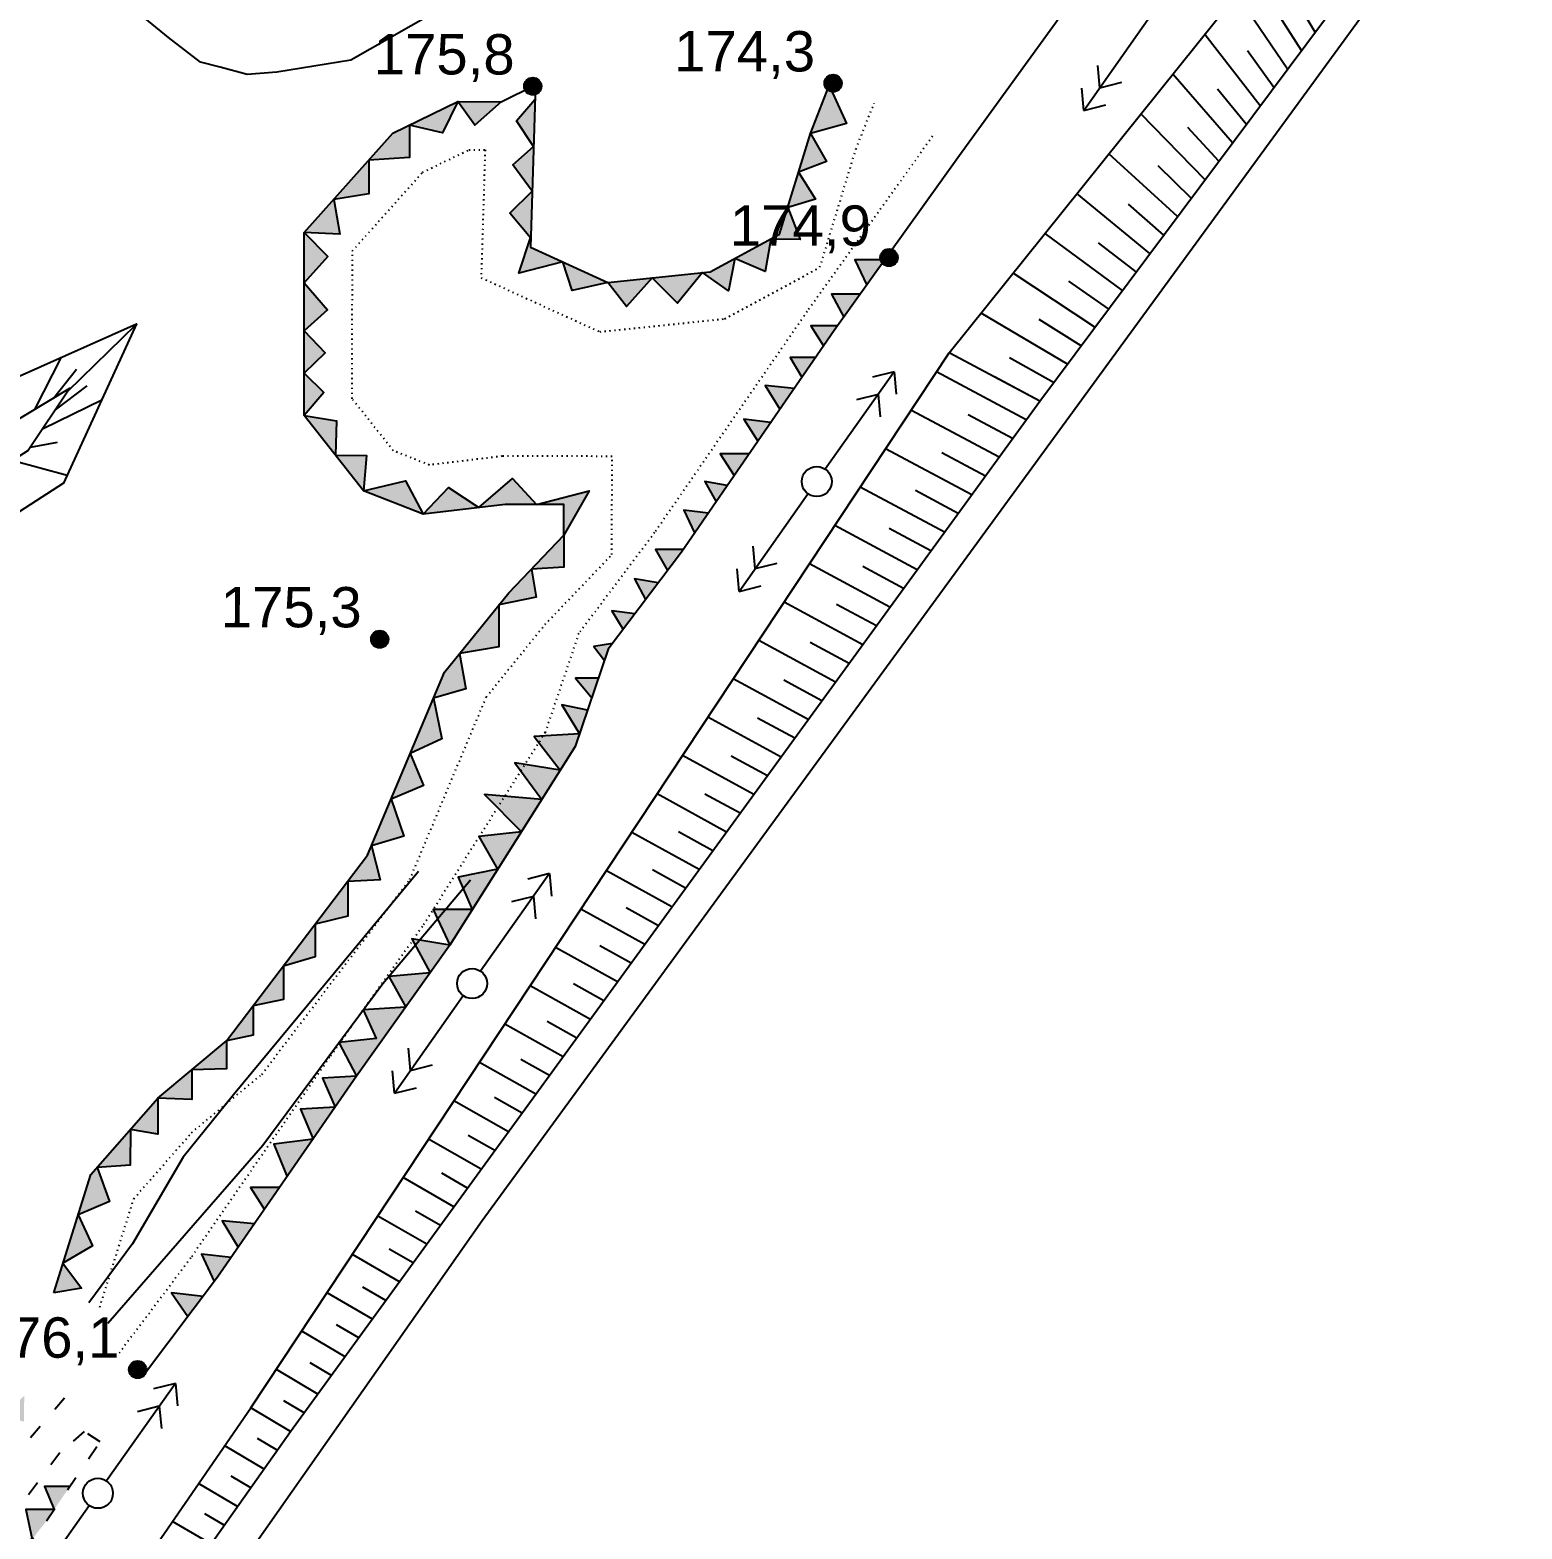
# Model space of a CAD drawing. Header units: millimetres. Extents: x 6127 to 9314, y 4730 to 7085.
# Drawn here: x 8125.8 to 8251.5, y 5866.3 to 5992.6 of the extents above; entities that cross this region are included whole.
import ezdxf

# ---------------------------------------------------------------- set-up
doc = ezdxf.new("R2010")
doc.units = ezdxf.units.MM
doc.header["$LTSCALE"] = 0.7
doc.linetypes.add('ACAD_ISO03W100', pattern=[30, 12, -18])
doc.linetypes.add('ACAD_ISO07W100', pattern=[3, 0, -3])
for name, color, linetype in [('відм', 14, 'Continuous'), ('горизонталі', 22, 'Continuous'), ('Откос', 7, 'Continuous'), ('чорн', 255, 'Continuous')]:
    doc.layers.add(name, color=color, linetype=linetype)
doc.styles.get("Standard").update_dxf_attribs({"font": 'arial.ttf'})

# ---------------------------------------------------------------- blocks, each defined once
blk = doc.blocks.new('1')
at = {"layer": 'чорн', "color": 7, "ltscale": 0.2, "transparency": 33554687}
for p, q in [((5601.505, 1990.776), (5598.603, 1986.666)), ((5594.986, 1981.512), (5597.874, 1985.631))]:
    blk.add_line(p, q, dxfattribs=at)
for points in [[(5601.505, 1990.776), (5600.586, 1990.542)], [(5601.505, 1990.776), (5601.592, 1989.831)], [(5600.829, 1989.818), (5599.91, 1989.584)], [(5600.829, 1989.818), (5600.916, 1988.874)], [(5595.659, 1982.472), (5595.569, 1983.416)], [(5595.659, 1982.472), (5596.577, 1982.709)], [(5594.986, 1981.512), (5594.896, 1982.456)], [(5594.986, 1981.512), (5595.904, 1981.749)]]:
    blk.add_lwpolyline(points, dxfattribs=at)
blk.add_circle((5598.246, 1986.143), 0.633, dxfattribs=at)

msp = doc.modelspace()

# ---------------------------------------------------------------- hatches: boundary and pattern name
at = {"layer": 'відм', "ltscale": 0.2, "true_color": 0x000000}
h = msp.add_hatch(color=18, dxfattribs=at)
h.dxf.hatch_style = 1
h.paths.add_polyline_path([(8168.86, 5987.9, 1), (8167.39, 5987.9, 1)])
h = msp.add_hatch(color=18, dxfattribs=at)
h.dxf.hatch_style = 1
h.paths.add_polyline_path([(8194.17, 5988.15, 1), (8192.71, 5988.16, 1)])
h = msp.add_hatch(color=18, dxfattribs=at)
h.dxf.hatch_style = 1
h.paths.add_polyline_path([(8198.88, 5973.46, 1), (8197.42, 5973.46, 1)])
h = msp.add_hatch(color=18, dxfattribs=at)
h.dxf.hatch_style = 1
h.paths.add_polyline_path([(8155.97, 5941.3, 1), (8154.5, 5941.3, 1)])
h = msp.add_hatch(color=18, dxfattribs=at)
h.dxf.hatch_style = 1
h.paths.add_polyline_path([(8135.56, 5879.75, 1), (8134.09, 5879.75, 1)])
at = {"layer": 'чорн', "ltscale": 0.5, "true_color": 0x000000}
h = msp.add_hatch(color=18, dxfattribs=at)
h.dxf.hatch_style = 1
h.paths.add_polyline_path([(8139.06, 5884.22), (8140.34, 5885.92), (8137.67, 5886.23)])
h.paths.add_polyline_path([(8141.28, 5887.17), (8141.56, 5887.54), (8142.7, 5889.19), (8140.22, 5889.49)])
h.paths.add_polyline_path([(8143.31, 5890.07), (8144.67, 5892.03), (8141.96, 5892.3)])
h.paths.add_polyline_path([(8144.33, 5895.09), (8145.51, 5893.25), (8146.79, 5895.09)])
h.paths.add_polyline_path([(8147.42, 5896), (8149.61, 5899.16), (8146.31, 5898.75)])
h.paths.add_polyline_path([(8149.61, 5899.16), (8151.48, 5901.87), (8148.56, 5901.7)])
h.paths.add_polyline_path([(8151.48, 5901.87), (8153.28, 5904.47), (8150.42, 5904.32)])
h.paths.add_polyline_path([(8153.28, 5904.47), (8157.42, 5910.3), (8153.84, 5910.08), (8154.93, 5907.64), (8151.79, 5907.31)])
h.paths.add_polyline_path([(8159.47, 5913.18), (8155.99, 5912.89), (8157.42, 5910.3)])
h.paths.add_polyline_path([(8159.47, 5913.18), (8161.14, 5915.53), (8158.58, 5915.94), (8158.22, 5915.51)])
h.paths.add_polyline_path([(8161.14, 5915.53), (8163.02, 5918.51), (8160.76, 5918.51), (8160.1, 5917.73)])
h.paths.add_polyline_path([(8160.76, 5918.51), (8159.74, 5918.51), (8160.1, 5917.73)])
h.paths.add_polyline_path([(8158.22, 5915.51), (8158.58, 5915.94), (8157.93, 5916.04)])
h.paths.add_polyline_path([(8165.17, 5921.91), (8161.83, 5921.25), (8163.02, 5918.51)])
h.paths.add_polyline_path([(8167.17, 5925.07), (8163.57, 5924.68), (8165.17, 5921.91)])
h.paths.add_polyline_path([(8167.17, 5925.07), (8168.89, 5927.78), (8164.06, 5928.22)])
h.paths.add_polyline_path([(8168.89, 5927.78), (8170.45, 5930.26), (8166.62, 5930.88)])
h.paths.add_polyline_path([(8170.45, 5930.26), (8171.71, 5932.25), (8172.07, 5933.33), (8168.24, 5933.1)])
h.paths.add_polyline_path([(8172.07, 5933.33), (8172.74, 5935.32), (8170.57, 5935.76)])
h.paths.add_polyline_path([(8171.73, 5938.01), (8173.1, 5936.36), (8173.65, 5938.01)])
h.paths.add_polyline_path([(8174.16, 5939.51), (8174.49, 5940.47), (8174.85, 5940.95), (8173.27, 5940.7)])
h.paths.add_polyline_path([(8175.74, 5942.13), (8176.73, 5943.44), (8174.8, 5943.69)])
h.paths.add_polyline_path([(8178.69, 5946.04), (8176.7, 5946.38), (8177.64, 5944.65)])
h.paths.add_polyline_path([(8180.65, 5948.65), (8180.8, 5948.87), (8178.48, 5948.87), (8179.48, 5947.1)])
h.paths.add_polyline_path([(8182.91, 5951.93), (8180.87, 5952.17), (8181.76, 5950.26)])
h.paths.add_polyline_path([(8182.63, 5954.59), (8183.57, 5952.88), (8184.51, 5954.24)])
h.paths.add_polyline_path([(8186.36, 5956.92), (8183.92, 5956.93), (8185.1, 5955.1)])
h.paths.add_polyline_path([(8185.92, 5959.85), (8187.09, 5957.98), (8188.17, 5959.55)])
h.paths.add_polyline_path([(8190.15, 5962.43), (8187.71, 5962.69), (8188.95, 5960.69)])
h.paths.add_polyline_path([(8191.96, 5965.04), (8189.83, 5965.04), (8190.81, 5963.38)])
h.paths.add_polyline_path([(8193.52, 5967.31), (8193.81, 5967.71), (8191.55, 5967.71), (8192.63, 5966.02)])
h.paths.add_polyline_path([(8193.31, 5970.39), (8194.33, 5968.44), (8195.72, 5970.39)])
h.paths.add_polyline_path([(8196.27, 5971.15), (8197.79, 5973.27), (8195.28, 5973.27)])
h.paths.add_polyline_path([(8194.56, 5984.75), (8193.11, 5987.95), (8191.52, 5983.93)])
h.paths.add_polyline_path([(8192.89, 5981.55), (8191.52, 5983.93), (8190.53, 5980.67)])
h.paths.add_polyline_path([(8190.53, 5980.67), (8189.62, 5977.69), (8191.96, 5978.37)])
h.paths.add_polyline_path([(8190.66, 5974.98), (8189.62, 5977.69), (8188.93, 5975.42), (8188.18, 5975.01)])
h.paths.add_polyline_path([(8188.18, 5975.01), (8185.16, 5973.38), (8187.7, 5972.28)])
h.paths.add_polyline_path([(8185.16, 5973.38), (8183.08, 5972.25), (8182.42, 5972.19), (8184.62, 5970.65)])
h.paths.add_polyline_path([(8182.42, 5972.19), (8178.2, 5971.75), (8180.33, 5969.61)])
h.paths.add_polyline_path([(8178.2, 5971.75), (8174.45, 5971.37), (8176.02, 5969.34)])
h.paths.add_polyline_path([(8174.45, 5971.37), (8170.65, 5973.1), (8171.46, 5970.7)])
h.paths.add_polyline_path([(8170.65, 5973.1), (8167.93, 5974.34), (8167.95, 5975.13), (8166.96, 5972.15)])
h.paths.add_polyline_path([(8168.07, 5979.05), (8166.19, 5977.21), (8167.95, 5975.13)])
h.paths.add_polyline_path([(8168.19, 5982.81), (8166.45, 5981.27), (8168.07, 5979.05)])
h.paths.add_polyline_path([(8168.19, 5982.81), (8168.31, 5986.78), (8166.76, 5984.99)])
h.paths.add_polyline_path([(8161.81, 5986.6), (8163.25, 5984.63), (8165.46, 5986.59)])
h.paths.add_polyline_path([(8157.75, 5984.63), (8160.53, 5983.96), (8161.81, 5986.6)])
h.paths.add_polyline_path([(8154.3, 5981.66), (8157.75, 5981.89), (8157.75, 5984.63), (8156.33, 5983.95)])
h.paths.add_polyline_path([(8154.3, 5981.66), (8151.35, 5978.36), (8154.3, 5978.82)])
h.paths.add_polyline_path([(8148.87, 5975.57), (8151.86, 5975.44), (8151.35, 5978.36)])
h.paths.add_polyline_path([(8148.86, 5971.33), (8150.87, 5973.55), (8148.87, 5975.57)])
h.paths.add_polyline_path([(8148.86, 5967.3), (8150.83, 5969.05), (8148.86, 5971.33)])
h.paths.add_polyline_path([(8148.85, 5963.72), (8150.64, 5965.44), (8148.86, 5967.3)])
h.paths.add_polyline_path([(8148.85, 5960.15), (8150.51, 5962.08), (8148.85, 5963.72)])
h.paths.add_polyline_path([(8151.5, 5956.8), (8151.59, 5959.71), (8148.85, 5960.15)])
h.paths.add_polyline_path([(8153.87, 5953.81), (8154.11, 5956.79), (8151.5, 5956.8)])
h.paths.add_polyline_path([(8158.88, 5951.83), (8157.4, 5954.65), (8153.87, 5953.81)])
h.paths.add_polyline_path([(8161.04, 5954.09), (8158.88, 5951.83), (8163.58, 5952.39)])
h.paths.add_polyline_path([(8168.43, 5952.65), (8166.43, 5954.85), (8163.58, 5952.39), (8165.8, 5952.65)])
h.paths.add_polyline_path([(8172.87, 5953.8), (8168.43, 5952.65), (8170.74, 5952.65), (8170.74, 5950.07)])
h.paths.add_polyline_path([(8170.74, 5947.38), (8170.74, 5950.07), (8168.01, 5947.21)])
h.paths.add_polyline_path([(8168.42, 5944.83), (8168.01, 5947.21), (8166.1, 5945.21), (8165.28, 5944.2)])
h.paths.add_polyline_path([(8165.27, 5940.65), (8165.28, 5944.2), (8161.95, 5940.09)])
h.paths.add_polyline_path([(8162.5, 5937.13), (8161.95, 5940.09), (8160.69, 5938.53), (8159.77, 5936.33)])
h.paths.add_polyline_path([(8157.81, 5931.67), (8160.46, 5932.91), (8159.77, 5936.33)])
h.paths.add_polyline_path([(8156.19, 5927.81), (8158.91, 5928.96), (8157.81, 5931.67)])
h.paths.add_polyline_path([(8154.55, 5923.9), (8157.27, 5924.71), (8156.19, 5927.81)])
h.paths.add_polyline_path([(8155.26, 5921.01), (8154.55, 5923.9), (8154.21, 5923.09), (8152.53, 5920.88)])
h.paths.add_polyline_path([(8152.53, 5917.96), (8152.53, 5920.88), (8149.8, 5917.28)])
h.paths.add_polyline_path([(8147.11, 5913.75), (8149.79, 5914.54), (8149.8, 5917.28)])
h.paths.add_polyline_path([(8147.11, 5913.75), (8144.57, 5910.4), (8147.11, 5910.93)])
h.paths.add_polyline_path([(8144.56, 5907.92), (8144.57, 5910.4), (8142.33, 5907.46)])
h.paths.add_polyline_path([(8139.39, 5905.01), (8142.33, 5905.09), (8142.33, 5907.46)])
h.paths.add_polyline_path([(8139.39, 5905.01), (8136.53, 5902.63), (8139.39, 5902.52)])
h.paths.add_polyline_path([(8136.53, 5902.63), (8134.22, 5899.99), (8136.52, 5899.59)])
h.paths.add_polyline_path([(8131.42, 5896.79), (8134.21, 5896.98), (8134.22, 5899.99)])
h.paths.add_polyline_path([(8129.83, 5892.79), (8132.45, 5893.91), (8131.42, 5896.79), (8130.89, 5896.18)])
h.paths.add_polyline_path([(8128.54, 5888.71), (8131.02, 5890.18), (8129.83, 5892.79)])
h.paths.add_polyline_path([(8127.76, 5886.23), (8130.11, 5886.62), (8128.54, 5888.71)])
h = msp.add_hatch(color=18, dxfattribs=at)
h.dxf.hatch_style = 1
h.paths.add_polyline_path([(7971, 5677.9), (7967.84, 5678.91), (7966.9, 5676.07)])
h.paths.add_polyline_path([(7974.75, 5679.9), (7971.11, 5680.49), (7971, 5677.9), (7973.34, 5678.94)])
h.paths.add_polyline_path([(7978.34, 5682.34), (7974.53, 5682.83), (7974.75, 5679.9)])
h.paths.add_polyline_path([(7978.41, 5685.22), (7978.34, 5682.34), (7980.24, 5683.62), (7980.98, 5684.1)])
h.paths.add_polyline_path([(7984.27, 5686.18), (7981.13, 5687.13), (7980.98, 5684.1)])
h.paths.add_polyline_path([(7988.3, 5688.73), (7984.43, 5689.3), (7984.27, 5686.18)])
h.paths.add_polyline_path([(7967.33, 5678.94), (7966.87, 5681.31), (7965.01, 5677.89)])
h.paths.add_polyline_path([(7968.94, 5685.13), (7966.87, 5681.31), (7969.34, 5683.06)])
h.paths.add_polyline_path([(7971.28, 5688.67), (7970.47, 5687.95), (7968.94, 5685.13), (7972.47, 5685.13)])
h.paths.add_polyline_path([(7974.11, 5691.22), (7971.28, 5688.67), (7974.58, 5688.29)])
h.paths.add_polyline_path([(7977.08, 5693.91), (7974.11, 5691.22), (7977.23, 5691.22)])
h.paths.add_polyline_path([(7980.14, 5696.66), (7977.08, 5693.91), (7980.31, 5693.56)])
h.paths.add_polyline_path([(7983.61, 5699.3), (7982.23, 5698.55), (7980.14, 5696.66), (7983.17, 5696.66)])
h.paths.add_polyline_path([(7987.54, 5701.43), (7983.61, 5699.3), (7987.24, 5698.42)])
h.paths.add_polyline_path([(7990.56, 5703.07), (7987.54, 5701.43), (7990.42, 5700.15)])
h.paths.add_polyline_path([(7993.82, 5704.83), (7990.56, 5703.07), (7993.6, 5702.09)])
h.paths.add_polyline_path([(7992.46, 5691.37), (7988.77, 5692.05), (7988.3, 5688.73)])
h.paths.add_polyline_path([(7991.44, 5694.27), (7992.46, 5691.37), (7994.56, 5693.81)])
h.paths.add_polyline_path([(7996.84, 5696.45), (7993.79, 5696.46), (7994.56, 5693.81)])
h.paths.add_polyline_path([(7998.52, 5698.4), (7999.05, 5698.85), (7996.15, 5698.85), (7996.84, 5696.45)])
h.paths.add_polyline_path([(8001.45, 5700.91), (7998.67, 5700.91), (7999.05, 5698.85)])
h.paths.add_polyline_path([(8003.67, 5702.81), (8001.05, 5703.35), (8001.45, 5700.91)])
h.paths.add_polyline_path([(8006.03, 5705.27), (8003.4, 5705.28), (8003.67, 5702.81), (8005.04, 5703.99)])
h.paths.add_polyline_path([(8007.92, 5707.73), (8005.2, 5708.1), (8006.03, 5705.27)])
h.paths.add_polyline_path([(8009.73, 5710.08), (8007.07, 5710.45), (8007.92, 5707.73)])
h.paths.add_polyline_path([(8006.2, 5714.78), (8003.99, 5712.99), (8006.85, 5711.73)])
h.paths.add_polyline_path([(8003.99, 5712.99), (8002.05, 5711.41), (8004.71, 5709.94)])
h.paths.add_polyline_path([(8002.05, 5711.41), (7999.31, 5709.19), (8002.43, 5708.2)])
h.paths.add_polyline_path([(7999.31, 5709.19), (7996.43, 5706.85), (7999.28, 5706.22)])
h.paths.add_polyline_path([(7996.43, 5706.85), (7994.2, 5705.04), (7993.82, 5704.83), (7996.39, 5704.19)])
h.paths.add_polyline_path([(8016.05, 5716.95), (8013.05, 5716.95), (8013.73, 5714.68)])
h.paths.add_polyline_path([(8017.99, 5719.14), (8015.24, 5719.15), (8016.05, 5716.95)])
h.paths.add_polyline_path([(8020.66, 5722.19), (8017.43, 5722.19), (8017.99, 5719.14)])
h.paths.add_polyline_path([(8022.6, 5724.38), (8019.65, 5724.74), (8020.66, 5722.19)])
h.paths.add_polyline_path([(8015.02, 5726.22), (8012.65, 5723.05), (8015.02, 5722.85)])
h.paths.add_polyline_path([(8016.99, 5728.99), (8016.75, 5728.52), (8015.02, 5726.22), (8017.68, 5726.36)])
h.paths.add_polyline_path([(8018.51, 5731.94), (8016.99, 5728.99), (8019.74, 5728.92)])
h.paths.add_polyline_path([(8024.72, 5726.79), (8021.93, 5727.16), (8022.6, 5724.38)])
h.paths.add_polyline_path([(8026.97, 5729.34), (8023.98, 5729.34), (8024.72, 5726.79)])
h.paths.add_polyline_path([(8028.9, 5732.78), (8025.92, 5732.27), (8026.97, 5729.34)])
h.paths.add_polyline_path([(8030.19, 5735.08), (8027.64, 5735.08), (8028.9, 5732.78)])
h.paths.add_polyline_path([(8031.45, 5737.32), (8031.94, 5738.45), (8029.06, 5737.58), (8030.19, 5735.08)])
h.paths.add_polyline_path([(8033.38, 5741.78), (8030.41, 5740.69), (8031.94, 5738.45)])
h.paths.add_polyline_path([(8034.9, 5745.31), (8031.49, 5744.76), (8033.38, 5741.78)])
h.paths.add_polyline_path([(8036.28, 5748.48), (8033.3, 5747.77), (8034.9, 5745.31)])
h.paths.add_polyline_path([(8037.57, 5751.47), (8035.15, 5751.08), (8036.28, 5748.48)])
h.paths.add_polyline_path([(8039.87, 5755.11), (8036.6, 5753.94), (8037.57, 5751.47), (8038.28, 5753.12)])
h.paths.add_polyline_path([(8042.1, 5757.9), (8039.08, 5757.31), (8039.87, 5755.11)])
h.paths.add_polyline_path([(8043.83, 5760.06), (8044.13, 5760.36), (8041.42, 5760.36), (8042.1, 5757.9)])
h.paths.add_polyline_path([(8046.93, 5763.11), (8043.78, 5763.43), (8044.13, 5760.36)])
h.paths.add_polyline_path([(8049.58, 5765.71), (8045.97, 5766.22), (8046.93, 5763.11)])
h.paths.add_polyline_path([(8051.94, 5768.03), (8048.73, 5769.03), (8049.58, 5765.71)])
h.paths.add_polyline_path([(8054.24, 5770.29), (8051.26, 5771.4), (8051.94, 5768.03)])
h.paths.add_polyline_path([(8055.72, 5771.75), (8056.43, 5772.35), (8053.69, 5773.27), (8054.24, 5770.29)])
h.paths.add_polyline_path([(8063.42, 5778.29), (8060.57, 5778.94), (8061.24, 5776.44)])
h.paths.add_polyline_path([(8065.54, 5780.48), (8062.52, 5781.03), (8063.42, 5778.29)])
h.paths.add_polyline_path([(8067.79, 5782.81), (8065.05, 5783.43), (8065.54, 5780.48)])
h.paths.add_polyline_path([(8070.34, 5785.42), (8066.95, 5785.93), (8067.79, 5782.81)])
h.paths.add_polyline_path([(8072.85, 5788.34), (8070.03, 5788.35), (8070.34, 5785.42), (8071.42, 5786.54)])
h.paths.add_polyline_path([(8074.6, 5790.54), (8071.62, 5790.54), (8072.85, 5788.34)])
h.paths.add_polyline_path([(8076.54, 5792.97), (8073.62, 5793.25), (8074.6, 5790.54)])
h.paths.add_polyline_path([(8078.62, 5795.58), (8075.5, 5796.21), (8076.54, 5792.97)])
h.paths.add_polyline_path([(8080.23, 5797.61), (8077.64, 5797.94), (8078.62, 5795.58), (8079.74, 5797)])
h.paths.add_polyline_path([(8086.2, 5805.08), (8083.42, 5805.08), (8084.48, 5802.93)])
h.paths.add_polyline_path([(8087.66, 5806.9), (8087.83, 5807.18), (8085.15, 5807.57), (8086.2, 5805.08)])
h.paths.add_polyline_path([(8089.41, 5809.68), (8086.67, 5810.13), (8087.83, 5807.18)])
h.paths.add_polyline_path([(8091.28, 5812.65), (8088.5, 5813.11), (8090.1, 5810.77)])
h.paths.add_polyline_path([(8092.81, 5815.07), (8090.16, 5815.46), (8091.55, 5813.07)])
h.paths.add_polyline_path([(8094.63, 5817.95), (8091.99, 5818.22), (8093.26, 5815.79)])
h.paths.add_polyline_path([(8096.55, 5821.19), (8094.46, 5821.2), (8095.48, 5819.3)])
h.paths.add_polyline_path([(8098.18, 5824.06), (8096.35, 5824.07), (8097.21, 5822.34)])
h.paths.add_polyline_path([(8100, 5827.26), (8098.27, 5827.27), (8099.12, 5825.71)])
h.paths.add_polyline_path([(8101.51, 5829.92), (8099.46, 5829.92), (8100.54, 5828.2)])
h.paths.add_polyline_path([(8103.45, 5833.34), (8101.02, 5833.16), (8102.22, 5831.17)])
h.paths.add_polyline_path([(8105.42, 5836.76), (8103.32, 5836.51), (8104.36, 5834.94)])
h.paths.add_polyline_path([(8107.48, 5840.31), (8105.4, 5840.16), (8106.52, 5838.67)])
h.paths.add_polyline_path([(8109.37, 5843.57), (8107.45, 5843.58), (8108.39, 5841.89)])
h.paths.add_polyline_path([(8111.55, 5847.34), (8109.41, 5847.34), (8110.39, 5845.33)])
h.paths.add_polyline_path([(8114.14, 5850.55), (8111.23, 5850.55), (8112.47, 5848.48)])
h.paths.add_polyline_path([(8115.87, 5852.7), (8113.25, 5853.17), (8114.14, 5850.55)])
h.paths.add_polyline_path([(8117.89, 5855.21), (8114.74, 5855.59), (8115.87, 5852.7)])
h.paths.add_polyline_path([(8119.86, 5857.67), (8117.23, 5857.67), (8117.89, 5855.21), (8119.47, 5857.17)])
h.paths.add_polyline_path([(8122, 5860.41), (8119.05, 5860.41), (8119.86, 5857.67)])
h.paths.add_polyline_path([(8124, 5862.97), (8120.93, 5862.97), (8122, 5860.41)])
h.paths.add_polyline_path([(8125.93, 5865.44), (8123.39, 5865.07), (8124, 5862.97)])
h.paths.add_polyline_path([(8127.15, 5867.01), (8127.79, 5867.95), (8125.4, 5867.95), (8125.93, 5865.44)])
h.paths.add_polyline_path([(8129.12, 5869.91), (8126.99, 5869.91), (8127.79, 5867.95)])
h.paths.add_polyline_path([(8125.27, 5877.54), (8123.46, 5875.8), (8125.26, 5875.37)])
h.paths.add_polyline_path([(8123.46, 5875.8), (8120.83, 5873.27), (8123.96, 5873.44)])
h.paths.add_polyline_path([(8120.83, 5873.27), (8119.89, 5872.37), (8118.1, 5870.48), (8120.83, 5870.55)])
h.paths.add_polyline_path([(8118.1, 5870.48), (8115.6, 5867.84), (8118.1, 5867.95)])
h.paths.add_polyline_path([(8115.6, 5867.84), (8113.79, 5865.93), (8116.58, 5865.27)])
h.paths.add_polyline_path([(8113.79, 5865.93), (8111.31, 5863.31), (8113.79, 5863.46)])
h.paths.add_polyline_path([(8111.31, 5863.31), (8108.85, 5860.71), (8111.31, 5860.95)])
h.paths.add_polyline_path([(8108.85, 5860.71), (8108.47, 5860.31), (8106.93, 5857.36), (8109.18, 5858.15)])
h.paths.add_polyline_path([(8106.93, 5857.36), (8105.08, 5853.83), (8107.66, 5854.69)])
h.paths.add_polyline_path([(8105.08, 5853.83), (8103.52, 5850.86), (8105.6, 5851.51)])
h.paths.add_polyline_path([(8103.52, 5850.86), (8101.8, 5847.58), (8103.99, 5848.18)])
h.paths.add_polyline_path([(8102.33, 5845.24), (8101.8, 5847.58), (8100.23, 5844.6)])
h.paths.add_polyline_path([(8100.23, 5844.6), (8099.09, 5842.43), (8098.12, 5840.68), (8100.57, 5841.68)])
h.paths.add_polyline_path([(8098.12, 5840.68), (8096.35, 5837.48), (8098.71, 5838.2)])
h.paths.add_polyline_path([(8096.35, 5837.48), (8094.63, 5834.39), (8096.78, 5834.94)])
h.paths.add_polyline_path([(8094.63, 5834.39), (8092.95, 5831.37), (8095.06, 5832.45)])
h.paths.add_polyline_path([(8092.95, 5831.37), (8091.38, 5828.54), (8093.4, 5829.24)])
h.paths.add_polyline_path([(8091.38, 5828.54), (8089.75, 5825.6), (8091.9, 5826.4)])
h.paths.add_polyline_path([(8089.75, 5825.6), (8088.28, 5822.95), (8090.19, 5823.59)])
h.paths.add_polyline_path([(8088.28, 5822.95), (8086.78, 5820.25), (8088.75, 5820.82)])
h.paths.add_polyline_path([(8086.78, 5820.25), (8085.22, 5817.44), (8087.3, 5818.01)])
h.paths.add_polyline_path([(8081.91, 5812.78), (8080.27, 5811.09), (8082.63, 5810.5)])
h.paths.add_polyline_path([(8079.86, 5810.67), (8077.91, 5808.66), (8080.83, 5807.78)])
h.paths.add_polyline_path([(8076.97, 5807.69), (8075.08, 5805.74), (8077.66, 5805.11)])
h.paths.add_polyline_path([(8071.21, 5799.45), (8069.7, 5796.87), (8072.54, 5796.24)])
h.paths.add_polyline_path([(8068.84, 5795.41), (8068.38, 5794.62), (8066.99, 5793.49), (8070.22, 5792.41)])
h.paths.add_polyline_path([(8066.21, 5792.86), (8063.5, 5790.66), (8066.95, 5789.39)])
h.paths.add_polyline_path([(8063.5, 5790.66), (8060.84, 5788.49), (8063.78, 5786.53)])
h.paths.add_polyline_path([(8059.21, 5787.16), (8057.16, 5785.5), (8059.92, 5784.43)])
h.paths.add_polyline_path([(8056.11, 5784.64), (8054.3, 5783.17), (8053.63, 5782.37), (8056.79, 5781.21)])
h.paths.add_polyline_path([(8052.39, 5780.87), (8050.59, 5778.71), (8053.17, 5778.05)])
h.paths.add_polyline_path([(8049.19, 5777.02), (8047.97, 5775.55), (8047.36, 5774.99), (8049.75, 5774.53)])
h.paths.add_polyline_path([(8046.41, 5774.11), (8043.64, 5771.54), (8046.4, 5771.03)])
h.paths.add_polyline_path([(8043.64, 5771.54), (8041.19, 5769.27), (8044.04, 5768.88)])
h.paths.add_polyline_path([(8041.19, 5769.27), (8038.46, 5766.74), (8041.19, 5766.69)])
h.paths.add_polyline_path([(8038.46, 5766.74), (8035.01, 5763.53), (8038.46, 5763.36)])
h.paths.add_polyline_path([(8035.01, 5763.53), (8032.19, 5760.92), (8035, 5760.15)])
h.paths.add_polyline_path([(8032.19, 5760.92), (8029.73, 5758.64), (8032.18, 5757.73)])
h.paths.add_polyline_path([(8029.73, 5758.64), (8027.19, 5756.29), (8029.32, 5755.71)])
h.paths.add_polyline_path([(8027.19, 5756.29), (8023.53, 5753.64), (8026.74, 5752.96)])
h.paths.add_polyline_path([(8023.53, 5753.64), (8020.28, 5751.29), (8023.53, 5750.43)])
h.paths.add_polyline_path([(8020.28, 5751.29), (8016.07, 5748.24), (8019.78, 5747.83)])
h.paths.add_polyline_path([(8016.07, 5748.24), (8014.47, 5747.08), (8012.92, 5745.5), (8016.07, 5744.63)])
h.paths.add_polyline_path([(8012.92, 5745.5), (8009.97, 5742.47), (8012.92, 5742.2)])
h.paths.add_polyline_path([(8009.97, 5742.47), (8007, 5739.43), (8010.43, 5739.27)])
h.paths.add_polyline_path([(8007, 5739.43), (8005.4, 5737.8), (8004.22, 5737.01), (8007, 5736.53)])
h.paths.add_polyline_path([(8008.9, 5735.34), (8009.61, 5732.61), (8011.61, 5734.11)])
h.paths.add_polyline_path([(8015.63, 5737.12), (8012.79, 5738.37), (8013.55, 5735.56)])
h.paths.add_polyline_path([(8015.67, 5740.26), (8016.22, 5737.57), (8017.52, 5738.54), (8018.04, 5738.54)])
h.paths.add_polyline_path([(8019.78, 5740.51), (8018.45, 5738.54), (8019.68, 5738.54)])
h.paths.add_polyline_path([(8019.65, 5737.61), (8019.64, 5735.23), (8022.54, 5736.49)])
h.paths.add_polyline_path([(8019.64, 5735.23), (8019.64, 5734.13), (8018.51, 5731.94), (8021.6, 5732.83)])
h.paths.add_polyline_path([(8006.4, 5729.22), (8004.07, 5729.59), (8004.84, 5727.25)])
h.paths.add_polyline_path([(8003.94, 5726.12), (8001.43, 5726.85), (8002.28, 5724.03)])
h.paths.add_polyline_path([(7997.5, 5729.11), (7994.1, 5726.43), (7997.49, 5725.72)])
h.paths.add_polyline_path([(8001.38, 5722.89), (7998.91, 5723.55), (7999.55, 5720.84), (8000.01, 5721.17)])
h.paths.add_polyline_path([(7999.55, 5720.84), (7997.08, 5721.69), (7997.08, 5719.08)])
h.paths.add_polyline_path([(7997.08, 5719.08), (7994.56, 5720.33), (7994.27, 5718.23), (7995.52, 5717.96)])
h.paths.add_polyline_path([(7994.1, 5726.43), (7992.45, 5725.12), (7991.5, 5724.39), (7994.64, 5723.21)])
h.paths.add_polyline_path([(7991.5, 5724.39), (7990.79, 5723.84), (7988.96, 5724.19), (7990.07, 5721.89)])
h.paths.add_polyline_path([(7988.96, 5724.19), (7985.93, 5724.77), (7986.68, 5722.11)])
h.paths.add_polyline_path([(7985.93, 5724.77), (7982.91, 5725.34), (7983.92, 5722.74)])
h.paths.add_polyline_path([(7982.91, 5725.34), (7982.16, 5725.48), (7979.3, 5725.87), (7980.36, 5723.51)])
h.paths.add_polyline_path([(7979.3, 5725.87), (7975.72, 5726.34), (7977.12, 5724)])
h.paths.add_polyline_path([(7988.43, 5718.28), (7987.21, 5716.93), (7989.35, 5716.4)])
h.paths.add_polyline_path([(7994.27, 5718.23), (7994.16, 5717.45), (7995.52, 5717.96)])
h.paths.add_polyline_path([(7985.78, 5719.02), (7983.03, 5717.98), (7987.21, 5716.93)])
h.paths.add_polyline_path([(7982.19, 5719.63), (7980.61, 5718.58), (7983.03, 5717.98)])
h.paths.add_polyline_path([(7979.75, 5720.35), (7978.39, 5719.14), (7980.61, 5718.58)])
h.paths.add_polyline_path([(7976.51, 5720.65), (7975.12, 5719.96), (7976.92, 5719.51)])
h.paths.add_polyline_path([(7975.72, 5726.34), (7972.69, 5726.75), (7973.72, 5724.49)])
h.paths.add_polyline_path([(7972.69, 5726.75), (7969.34, 5727.2), (7970.79, 5725.61)])
h.paths.add_polyline_path([(7969.34, 5727.2), (7966.57, 5727.56), (7967.47, 5725.79)])
h.paths.add_polyline_path([(7966.57, 5727.56), (7963.56, 5727.97), (7964.58, 5726.46)])
h.paths.add_polyline_path([(7962.93, 5727.45), (7962.39, 5728.03), (7960.94, 5727.96), (7961.92, 5726.53), (7962.93, 5727.41)])
h.paths.add_polyline_path([(7963.56, 5727.97), (7962.93, 5728.05), (7962.93, 5727.41)])
h.paths.add_polyline_path([(7962.93, 5728.05), (7962.39, 5728.03), (7962.93, 5727.45)])
h.paths.add_polyline_path([(7960.94, 5727.96), (7959.7, 5727.91), (7958.56, 5726.72), (7960.49, 5726.46)])
h.paths.add_polyline_path([(7958.56, 5726.72), (7957.88, 5726.01), (7960.02, 5725.55)])
h.paths.add_polyline_path([(7960.02, 5725.55), (7957.88, 5726.01), (7958.94, 5723.73)])
h.paths.add_polyline_path([(7961.4, 5724.75), (7958.94, 5723.73), (7962.18, 5722.99)])
h.paths.add_polyline_path([(7963.94, 5723.92), (7962.18, 5722.99), (7964.54, 5722.44)])

# ---------------------------------------------------------------- linework, layer by layer
at = {"layer": 'відм', "color": 18, "ltscale": 0.2, "true_color": 0x000000}
for centre in [(8168.13, 5987.9), (8193.44, 5988.15), (8198.15, 5973.46), (8155.23, 5941.3), (8134.83, 5879.75)]:
    msp.add_circle(centre, 0.733, dxfattribs=at)
at = {"layer": 'горизонталі', "color": 18, "true_color": 0x000000}
msp.add_lwpolyline([(8170.65, 6003.16), (8162.96, 5995.91), (8152.79, 5990.11), (8146.56, 5989.08), (8144.07, 5988.88), (8141.79, 5989.5), (8140.13, 5989.92), (8137.44, 5992), (8131.63, 5996.77), (8128.73, 5999.89), (8126.45, 6000.93), (8121.68, 6003.63), (8115.46, 6007.06), (8114.01, 6008.21), (8111.73, 6008.91), (8105.96, 6011.55), (8103.02, 6012.58), (8099.05, 6014.07), (8095.66, 6015.16)], dxfattribs=at)
at = {"layer": 'Откос', "color": 18, "ltscale": 0.15, "true_color": 0x000000}
for p, q in [((8234.06, 5992.46), (8230.16, 5998.98)), ((8231.74, 5989.35), (8227.46, 5995.63)), ((8232.9, 5990.9), (8230.85, 5994.11)), ((8229.42, 5986.24), (8224.77, 5992.27)), ((8230.58, 5987.8), (8228.35, 5990.87)), ((8227.1, 5983.13), (8222.07, 5988.92)), ((8228.26, 5984.69), (8225.84, 5987.64)), ((8224.78, 5980.02), (8219.38, 5985.57)), ((8225.94, 5981.58), (8223.33, 5984.41)), ((8222.46, 5976.91), (8216.68, 5982.21)), ((8223.62, 5978.47), (8220.83, 5981.18)), ((8220.14, 5973.8), (8213.99, 5978.86)), ((8221.3, 5975.36), (8218.32, 5977.95)), ((8217.82, 5970.69), (8211.3, 5975.5)), ((8218.98, 5972.25), (8215.81, 5974.71)), ((8215.5, 5967.59), (8208.6, 5972.15)), ((8216.66, 5969.14), (8213.31, 5971.48)), ((8213.18, 5964.48), (8205.91, 5968.79)), ((8128.94, 5962.19), (8134.71, 5967.83)), ((8214.34, 5966.03), (8210.8, 5968.25)), ((8126.16, 5960.67), (8128.41, 5965.07)), ((8210.86, 5961.37), (8203.21, 5965.44)), ((8212.02, 5962.92), (8208.29, 5965.02)), ((8127.77, 5961.64), (8129.68, 5964.06)), ((8209.72, 5959.79), (8202.14, 5963.82)), ((8127.9, 5960.63), (8130.58, 5962.64)), ((8210.86, 5961.37), (8207.04, 5963.4)), ((8126.86, 5959.06), (8131.8, 5961.48)), ((8207.42, 5956.63), (8200, 5960.59)), ((8208.57, 5958.21), (8204.82, 5960.21)), ((8125.81, 5957.49), (8128.08, 5957.9)), ((8124.33, 5956.37), (8128.89, 5955.13)), ((8205.12, 5953.47), (8197.86, 5957.35)), ((8206.27, 5955.05), (8202.6, 5957.01)), ((8202.83, 5950.31), (8195.72, 5954.12)), ((8203.97, 5951.89), (8200.38, 5953.82)), ((8200.53, 5947.16), (8193.58, 5950.89)), ((8201.68, 5948.74), (8198.17, 5950.62)), ((8198.23, 5944), (8191.45, 5947.66)), ((8199.38, 5945.58), (8195.95, 5947.42)), ((8195.94, 5940.84), (8189.31, 5944.42)), ((8197.09, 5942.42), (8193.73, 5944.23)), ((8193.64, 5937.68), (8187.17, 5941.19)), ((8194.79, 5939.26), (8191.51, 5941.03)), ((8191.35, 5934.53), (8185.03, 5937.96)), ((8192.49, 5936.1), (8189.3, 5937.84)), ((8189.05, 5931.37), (8182.89, 5934.72)), ((8190.2, 5932.95), (8187.08, 5934.64)), ((8186.75, 5928.21), (8180.75, 5931.49)), ((8187.9, 5929.79), (8184.86, 5931.45)), ((8184.46, 5925.05), (8178.61, 5928.26)), ((8185.6, 5926.63), (8182.64, 5928.25)), ((8182.16, 5921.89), (8176.47, 5925.02)), ((8183.31, 5923.47), (8180.42, 5925.06)), ((8179.86, 5918.74), (8174.33, 5921.79)), ((8181.01, 5920.31), (8178.21, 5921.86)), ((8177.57, 5915.58), (8172.19, 5918.56)), ((8178.72, 5917.16), (8175.99, 5918.67)), ((8175.27, 5912.42), (8170.05, 5915.32)), ((8176.42, 5914), (8173.77, 5915.47)), ((8172.98, 5909.26), (8167.91, 5912.09)), ((8174.12, 5910.84), (8171.55, 5912.27)), ((8170.68, 5906.1), (8165.77, 5908.86)), ((8171.83, 5907.68), (8169.33, 5909.08)), ((8169.53, 5904.53), (8167.12, 5905.88)), ((8168.38, 5902.95), (8163.63, 5905.62)), ((8166.09, 5899.79), (8161.49, 5902.39)), ((8167.23, 5901.37), (8164.9, 5902.69)), ((8164.94, 5898.21), (8162.68, 5899.49)), ((8163.79, 5896.63), (8159.35, 5899.16)), ((8161.49, 5893.47), (8157.21, 5895.93)), ((8162.64, 5895.05), (8160.46, 5896.3)), ((8160.35, 5891.89), (8158.25, 5893.1)), ((8159.2, 5890.32), (8155.07, 5892.69)), ((8156.9, 5887.16), (8152.94, 5889.46)), ((8158.05, 5888.74), (8156.03, 5889.91)), ((8155.75, 5885.58), (8153.81, 5886.71)), ((8154.61, 5884), (8150.8, 5886.23)), ((8152.31, 5880.84), (8148.66, 5882.99)), ((8153.46, 5882.42), (8151.59, 5883.52)), ((8150.01, 5877.68), (8146.52, 5879.76)), ((8151.16, 5879.26), (8149.37, 5880.32)), ((8148.86, 5876.1), (8147.16, 5877.12)), ((8147.72, 5874.53), (8144.38, 5876.53)), ((8147.72, 5874.53), (8144.38, 5876.53)), ((8145.48, 5871.37), (8142.17, 5873.33)), ((8146.6, 5872.95), (8144.94, 5873.94)), ((8144.36, 5869.79), (8142.72, 5870.76)), ((8143.25, 5868.21), (8139.97, 5870.14)), ((8141.01, 5865.06), (8137.76, 5866.95)), ((8142.13, 5866.63), (8140.5, 5867.59))]:
    msp.add_line(p, q, dxfattribs=at)
at = {"layer": 'чорн', "color": 18, "ltscale": 0.15, "true_color": 0x000000}
for p, q in [((8203.21, 5965.44), (8254.41, 6029.18)), ((8210.86, 5961.37), (8254.94, 6020.44)), ((8144.38, 5876.53), (8203.21, 5965.44)), ((8147.72, 5874.53), (8210.86, 5961.37)), ((8126.74, 5850.98), (8144.38, 5876.53)), ((8129.84, 5849.27), (8147.72, 5874.53))]:
    msp.add_line(p, q, dxfattribs=at)
at = {"layer": 'чорн', "color": 18, "ltscale": 0.2, "true_color": 0x000000}
msp.add_lwpolyline([(8233.02, 6021.97), (8204.08, 5982.06)], dxfattribs=at)
at = {"layer": 'чорн', "color": 18, "ltscale": 0.15, "true_color": 0x000000}
for points in [[(8254.45, 6016.35), (8163.86, 5892.28), (8132.76, 5847.99), (8022.74, 5691.08), (7961.1, 5602.83), (7861.97, 5466.04), (7739.96, 5298.58), (7613.18, 5126.02)], [(8127.76, 5886.23), (8130.89, 5896.18), (8136.53, 5902.63), (8142.33, 5907.46), (8154.21, 5923.09), (8160.69, 5938.53), (8166.1, 5945.21), (8170.74, 5950.07), (8170.74, 5952.65), (8165.8, 5952.65), (8158.88, 5951.83), (8153.87, 5953.81), (8148.85, 5960.15), (8148.87, 5975.57), (8156.33, 5983.95), (8161.81, 5986.6), (8165.46, 5986.59), (8168.35, 5988.03), (8167.93, 5974.34), (8174.45, 5971.37), (8183.08, 5972.25), (8188.93, 5975.42), (8191.52, 5983.93), (8193.11, 5987.95)], [(8204.08, 5982.06), (8193.52, 5967.31), (8180.65, 5948.65), (8174.49, 5940.47), (8171.71, 5932.25), (8161.14, 5915.53), (8153.28, 5904.47), (8141.56, 5887.54), (8135.32, 5879.24)], [(8158.5, 5921.72), (8142.91, 5902.91), (8138.68, 5897.65), (8134.39, 5890.35), (8130.73, 5885.37)], [(8132.31, 5883.67), (8145.37, 5898.66), (8155.48, 5912.29), (8162.89, 5921.01)]]:
    msp.add_lwpolyline(points, dxfattribs=at)
at = {"layer": 'чорн', "color": 18, "ltscale": 0.5, "true_color": 0x000000}
for points in [[(8193.11, 5987.95), (8194.56, 5984.75), (8191.52, 5983.93), (8192.89, 5981.55), (8190.53, 5980.67), (8191.96, 5978.37), (8189.62, 5977.69), (8190.66, 5974.98), (8188.18, 5975.01), (8187.7, 5972.28), (8185.16, 5973.38), (8184.62, 5970.65), (8182.42, 5972.19), (8180.33, 5969.61), (8178.2, 5971.75), (8176.02, 5969.34), (8174.45, 5971.37), (8171.46, 5970.7), (8170.65, 5973.1), (8166.96, 5972.15), (8167.95, 5975.13), (8166.19, 5977.21), (8168.07, 5979.05), (8166.45, 5981.27), (8168.19, 5982.81), (8166.76, 5984.99), (8168.31, 5986.78)], [(8165.46, 5986.59), (8163.25, 5984.63), (8161.81, 5986.6), (8160.53, 5983.96), (8157.75, 5984.63), (8157.75, 5981.89), (8154.3, 5981.66), (8154.3, 5978.82), (8151.35, 5978.36), (8151.86, 5975.44), (8148.87, 5975.57), (8150.87, 5973.55), (8148.86, 5971.33), (8150.83, 5969.05), (8148.86, 5967.3), (8150.64, 5965.44), (8148.85, 5963.72), (8150.51, 5962.08), (8148.85, 5960.15), (8151.59, 5959.71), (8151.5, 5956.8), (8154.11, 5956.79), (8153.87, 5953.81), (8157.4, 5954.65), (8158.88, 5951.83), (8161.04, 5954.09), (8163.58, 5952.39), (8166.43, 5954.85), (8168.43, 5952.65), (8172.87, 5953.8), (8170.74, 5950.07), (8170.74, 5947.38), (8168.01, 5947.21), (8168.42, 5944.83), (8165.28, 5944.2), (8165.27, 5940.65), (8161.95, 5940.09), (8162.5, 5937.13), (8159.77, 5936.33), (8160.46, 5932.91), (8157.81, 5931.67), (8158.91, 5928.96), (8156.19, 5927.81), (8157.27, 5924.71), (8154.55, 5923.9), (8155.26, 5921.01), (8152.53, 5920.88), (8152.53, 5917.96), (8149.8, 5917.28), (8149.79, 5914.54), (8147.11, 5913.75), (8147.11, 5910.93), (8144.57, 5910.4), (8144.56, 5907.92), (8142.33, 5907.46), (8142.33, 5905.09), (8139.39, 5905.01), (8139.39, 5902.52), (8136.53, 5902.63), (8136.52, 5899.59), (8134.22, 5899.99), (8134.21, 5896.98), (8131.42, 5896.79), (8132.45, 5893.91), (8129.83, 5892.79), (8131.02, 5890.18), (8128.54, 5888.71), (8130.11, 5886.62), (8127.76, 5886.23)], [(8197.79, 5973.27), (8195.28, 5973.27), (8196.27, 5971.15)], [(8195.72, 5970.39), (8193.31, 5970.39), (8194.33, 5968.44)], [(8193.81, 5967.71), (8191.55, 5967.71), (8192.63, 5966.02)], [(8191.96, 5965.04), (8189.83, 5965.04), (8190.81, 5963.38)], [(8190.15, 5962.43), (8187.71, 5962.69), (8188.95, 5960.69)], [(8188.17, 5959.55), (8185.92, 5959.85), (8187.09, 5957.98)], [(8186.36, 5956.92), (8183.92, 5956.93), (8185.1, 5955.1)], [(8184.51, 5954.24), (8182.63, 5954.59), (8183.57, 5952.88)], [(8182.91, 5951.93), (8180.87, 5952.17), (8181.76, 5950.26)], [(8180.8, 5948.87), (8178.48, 5948.87), (8179.48, 5947.1)], [(8178.69, 5946.04), (8176.7, 5946.38), (8177.64, 5944.65)], [(8176.73, 5943.44), (8174.8, 5943.69), (8175.74, 5942.13)], [(8174.85, 5940.95), (8173.27, 5940.7), (8174.16, 5939.51)], [(8173.65, 5938.01), (8171.73, 5938.01), (8173.1, 5936.36)], [(8172.74, 5935.32), (8170.57, 5935.76), (8172.07, 5933.33), (8168.24, 5933.1), (8170.45, 5930.26), (8166.62, 5930.88), (8168.89, 5927.78), (8164.06, 5928.22), (8167.17, 5925.07), (8163.57, 5924.68), (8165.17, 5921.91), (8161.83, 5921.25), (8163.02, 5918.51), (8159.74, 5918.51), (8161.14, 5915.53), (8157.93, 5916.04), (8159.47, 5913.18), (8155.99, 5912.89), (8157.42, 5910.3), (8153.84, 5910.08), (8154.93, 5907.64), (8151.79, 5907.31), (8153.28, 5904.47), (8150.42, 5904.32), (8151.48, 5901.87), (8148.56, 5901.7), (8149.61, 5899.16), (8146.31, 5898.75), (8147.42, 5896)], [(8146.79, 5895.09), (8144.33, 5895.09), (8145.51, 5893.25)], [(8144.67, 5892.03), (8141.96, 5892.3), (8143.31, 5890.07)], [(8142.7, 5889.19), (8140.22, 5889.49), (8141.28, 5887.17)], [(8140.34, 5885.92), (8137.67, 5886.23), (8139.06, 5884.22)], [(8129.12, 5869.91), (8126.99, 5869.91), (8127.79, 5867.95), (8125.4, 5867.95), (8125.93, 5865.44), (8123.39, 5865.07), (8124, 5862.97), (8120.93, 5862.97), (8122, 5860.41), (8119.05, 5860.41), (8119.86, 5857.67), (8117.23, 5857.67), (8117.89, 5855.21), (8114.74, 5855.59), (8115.87, 5852.7), (8113.25, 5853.17), (8114.14, 5850.55), (8111.23, 5850.55), (8112.47, 5848.48)]]:
    msp.add_lwpolyline(points, dxfattribs=at)
at = {"layer": 'чорн', "color": 18, "linetype": 'ACAD_ISO07W100', "ltscale": 0.15, "true_color": 0x000000}
for points in [[(8131.64, 5885.02), (8134.51, 5894.15), (8139.37, 5899.71), (8145.29, 5904.63), (8157.76, 5921.04), (8164.21, 5936.43), (8169.15, 5942.53), (8174.8, 5948.43), (8174.81, 5956.71), (8165.56, 5956.72), (8159.42, 5955.98), (8156.38, 5957.18), (8152.91, 5961.56), (8152.93, 5974.02), (8158.83, 5980.64), (8162.74, 5982.53), (8164.11, 5982.53), (8163.78, 5971.76), (8173.77, 5967.21), (8184.3, 5968.3), (8192.33, 5972.64), (8195.36, 5982.6), (8196.89, 5986.46)], [(8201.82, 5983.68), (8191.25, 5968.91), (8178.4, 5950.28), (8172, 5941.78), (8169.18, 5933.45), (8158.83, 5917.08), (8151.01, 5906.07), (8139.31, 5889.16), (8133.1, 5880.91)]]:
    msp.add_lwpolyline(points, dxfattribs=at)
at = {"layer": 'чорн', "color": 18, "ltscale": 0.15, "true_color": 0x000000}
for points in [[(8102.21, 5955.49), (8118.58, 5960.7), (8134.73, 5967.88), (8128.58, 5954.46), (8121.57, 5949.93), (8116.81, 5948.63), (8109.2, 5948.64)], [(8110.76, 5953.86), (8120.25, 5957.11), (8129.11, 5962.45), (8125.61, 5957.19), (8119.95, 5953.57), (8116.29, 5952.57), (8112.11, 5952.57), (8110.76, 5953.86)]]:
    msp.add_lwpolyline(points, close=True, dxfattribs=at)
at = {"layer": 'чорн', "color": 18, "linetype": 'ACAD_ISO03W100', "ltscale": 0.15, "true_color": 0x000000}
for points in [[(8128.67, 5877.34), (8111.89, 5857.76), (8102.84, 5842.52), (8093.31, 5825.32), (8088.96, 5816.9)], [(8119.47, 5857.17), (8127.15, 5867.01), (8131.67, 5873.65), (8130.33, 5874.54), (8128.27, 5872.73), (8122.91, 5865.53)]]:
    msp.add_lwpolyline(points, dxfattribs=at)

# ---------------------------------------------------------------- block references
at = {"layer": 'чорн', "color": 18, "true_color": 0x000000, "xscale": 2, "yscale": 2, "zscale": 2, "rotation": 359.9325200354603}
for p in [(-2980.05, 2036.01), (-3009.1, 1995.49), (-3038.15, 1953.19), (-3069.68, 1910.23)]:
    msp.add_blockref('1', p, dxfattribs=at)

# ---------------------------------------------------------------- texts
at = {"layer": 'чорн', "color": 18, "ltscale": 0.2, "true_color": 0x000000, "char_height": 3.4, "attachment_point": 1, "rotation": 359.9325}
for s, insert in [('175,8', (8154.72, 5992.3)), ('174,3', (8180.04, 5992.56)), ('174,9', (8184.74, 5977.87)), ('175,3', (8141.83, 5945.71)), ('176,1', (8121.42, 5884.16))]:
    msp.add_mtext_dynamic_manual_height_columns(s, width=2.4374, gutter_width=12.5, heights=[0], dxfattribs=dict(at, insert=insert))

doc.saveas('drawing.dxf')
